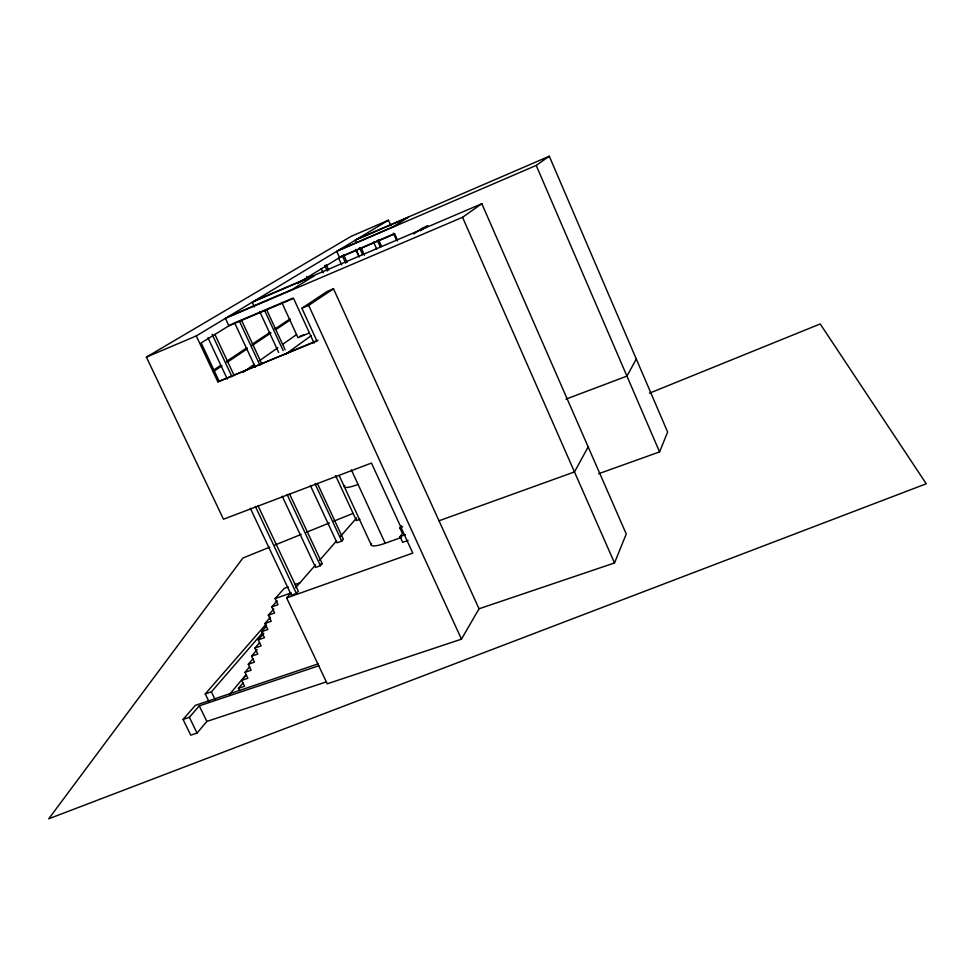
<?xml version="1.0" encoding="UTF-8"?>
<svg xmlns="http://www.w3.org/2000/svg" width="975" height="975" viewBox="0 0 975 975"><rect width="100%" height="100%" fill="white"/><g stroke="black" fill="none" stroke-linecap="round" stroke-linejoin="round"><path stroke-width="1.46" d="M290.647 593.373L286.65 597.943L327.259 683.804L461.467 639.161L479.03 608.778L614.506 562.965L626.255 534.008L481.833 203.714L254.353 300.946M598.626 473.74L659.575 451.9L667.631 432.035L549.291 156.219L356.704 239.326M588.169 446.916L574.482 471.924L439.018 520.784M636.309 359.019L626.937 376.118L565.987 399.116M408.123 540.394L402.687 542.344L400.067 536.616L402.456 533.544L399.872 527.902L401.542 525.781M239.472 690.458L238.448 688.338L243.165 682.683M238.448 688.338L244.567 686.266L241.715 680.343L246.419 674.737M318.167 663.865L195.28 705.4L183.056 719.416L190.759 735.174L197.072 733.09L206.858 721.427L326.479 681.842M229.564 694.371L246.175 674.578M241.715 680.343L247.857 678.259L244.993 672.311L249.685 666.754M244.993 672.311L251.148 670.215L248.296 664.255L252.964 658.747M248.296 664.255L254.463 662.135L251.599 656.163L257.181 649.618M251.599 656.163L257.79 654.03L254.914 648.046L259.557 642.635M254.914 648.046L261.117 645.889L258.253 639.88L263.798 633.457M250.307 508.243L291.391 595.213L296.412 593.422L298.313 591.228L258.022 505.769M282.214 496.214L315.595 567.438L320.434 565.683L322.189 563.672L289.563 493.947M310.379 485.513L337.045 542.807L341.725 541.113L343.346 539.248L317.387 483.405M183.056 719.416L189.369 717.295L199.278 705.851L318.874 665.754M208.955 701.598L205.25 693.944L211.392 691.86L262.836 632.446M258.253 639.88L264.469 637.723L261.605 631.69L266.212 626.389M205.25 693.944L266.224 623.988M295.644 587.669L315.62 564.83M319.617 560.259L336.607 540.845M340.592 536.274L356.582 518.005M261.605 631.69L267.832 629.509L264.956 623.476L270.477 617.163M264.956 623.476L271.221 621.27L268.332 615.213L273.829 608.973M268.332 615.213L274.609 612.995L271.72 606.925L277.192 600.746M271.72 606.925L278.021 604.695L275.133 598.601L284.212 588.4L288.198 586.974M285.382 354.388L311.11 335.729M314.096 343.127L293.56 298.387L228.893 325.821L225.42 318.374L462.54 217.291L481.833 203.714M397.386 240.923L394.314 234.049L339.532 257.558L336.728 251.355L536.213 165.421L549.291 156.219M243.153 372.206L254.317 364.333M259.289 360.835L277.899 347.722M282.86 344.224L296.51 334.608M390.938 225.761L388.452 220.216L196.267 335.924L217.852 381.871L317.996 340.251M214.451 370.89L221.983 365.82M227.017 362.444L247.126 348.928M252.147 345.552L271.001 332.889M276.022 329.513L289.855 320.214M212.903 370.561L220.496 365.467M226.822 361.225L247.077 347.661M252.135 344.273L269.856 332.402M274.913 329.014L290.111 318.837M217.852 381.871L316.936 341.031L301.897 308.234L308.673 305.394L333.511 288.795L479.03 608.778M420.444 230.722L427.928 225.725L422.443 228.065L413.632 233.927M301.897 308.234L327.015 291.537L333.511 288.795M231.428 324.248L201.167 342.92L219.058 381.03M297.314 283.603L343.87 254.889M286.65 597.943L412.778 553.093L371.475 463.052L223.47 519.212L146.396 357.118L351.037 236.401L388.452 220.216M338.532 250.27L393.157 226.736L408.232 217.364L355.132 240.277L356.216 242.678M341.335 256.449L394.582 233.598M227.967 316.826L292.415 289.356L314.547 275.596L252.208 302.238L254.414 307.003M146.396 357.118L196.267 335.924M232.83 323.651L293.085 298.094M299.812 336.387L303.993 334.657M309.148 333.06L297.984 337.691L281.751 302.396M269.734 547.158L242.909 558.029L48.75 818.781L926.25 483.771L820.207 323.956L649.411 393.205M274.853 545.074L301.287 534.361M306.43 532.277L329.452 522.941M333.243 521.406L353.011 513.386M359.824 519.322L356.436 520.577L335.607 475.581M399.872 527.902L402.724 526.866M319.776 564.537L322.189 563.672M400.067 536.616L405.49 534.653M371.524 543.489A21.974 4.643 -25 0 0 385.186 543.258L401.554 537.371M294.828 584.598L300.142 582.697M275.133 598.601L291.269 592.849M189.369 717.295L197.072 733.09M199.278 705.851L206.858 721.427M211.392 691.86L215.109 699.526M255.328 506.342L296.412 593.422M214.902 334.388L234.219 375.68M212.111 334.315L231.965 376.716M287.052 494.386L320.434 565.683M207.931 337.752L227.321 379.117M239.448 321.165L259.984 365.32M315.047 483.746L341.725 541.113M234.78 323.139L255.316 367.234M241.41 319.946L261.873 363.967M351.366 469.877L385.186 543.258M266.663 309.818L285.163 349.854M264.81 310.879L283.189 350.634M339.276 475.776L371.243 544.94M259.667 311.427L278.667 352.499M308.673 305.394L461.467 639.161M321.238 268.625L323.127 272.781M306.577 276.583L307.832 279.35M338.581 258.022L341.689 264.883M326.198 264.566L328.709 270.099M324.712 265.48L327.234 271.026M357.033 251.635L359.422 256.925M355.607 249.405L358.715 256.303M343.968 255.487L347.1 262.421M342.578 256.303L345.686 263.177M373.547 242.007L376.667 248.93M361.408 248.308L364.504 255.206M359.495 247.735L362.615 254.633M378.532 239.618L381.639 246.541M377.325 240.386L380.445 247.321M394.643 234.073L397.13 239.618M393.413 233.147L396.508 240.069M462.54 217.291L614.506 562.965M536.213 165.421L659.575 451.9M358.069 484.429A22.096 3.9 -24.9 0 1 344.711 485.489"/></g></svg>
